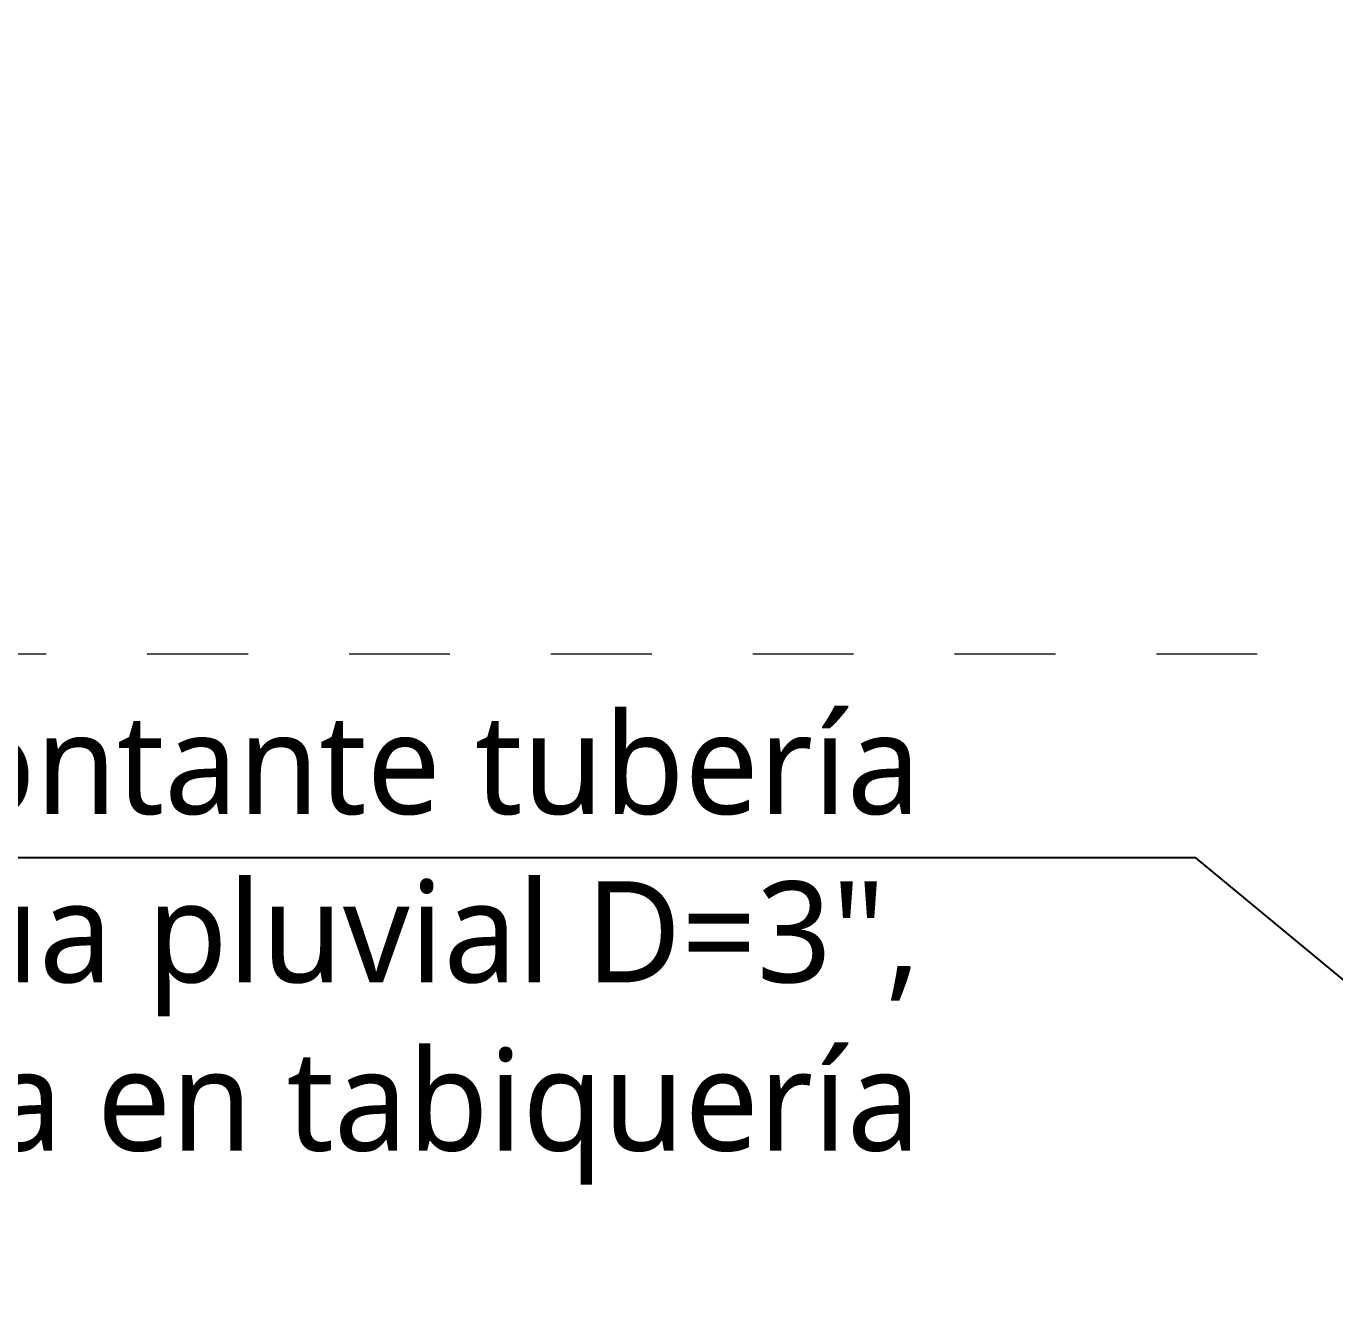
# Model space of a CAD drawing. Header units: millimetres. Extents: x 1 to 121, y 0 to 90.
# Drawn here: x 57.442 to 58.739, y 68.467 to 69.721 of the extents above; entities that cross this region are included whole.
import ezdxf
from ezdxf import colors
from ezdxf.entities.mleader import LeaderData, LeaderLine
from ezdxf.math import Vec2, Vec3

# ---------------------------------------------------------------- set-up
doc = ezdxf.new("R2010")
doc.units = ezdxf.units.MM
doc.linetypes.add('DASHED2', pattern=[0.375, 0.25, -0.125])
doc.linetypes.add('HIDDEN2', pattern=[0.1875, 0.125, -0.0625])
doc.layers.add('letras sr', color=7, linetype='Continuous', lineweight=5)
doc.layers.add('proyecciones', color=1, linetype='DASHED2', lineweight=5)
doc.layers.add('Mobiliario', color=7, linetype='Continuous', lineweight=0, true_color=0x7f7f7f)
doc.styles.add('Generales', font='trebuc.ttf', dxfattribs={"height": 0.1})

msp = doc.modelspace()

# ---------------------------------------------------------------- linework, layer by layer
at = {"lineweight": -3}
msp.add_lwpolyline([(56.4782, 70.1268, -0.245963), (62.3381, 68.47)], format="xyb", dxfattribs=at)
at = {"layer": 'Mobiliario', "linetype": 'Continuous', "lineweight": 0}
for points in [[(56.4629, 70.1998, -0.244734), (62.367, 68.5454, -0.244734)], [(56.4711, 70.1606, -0.245368), (62.3511, 68.5054, -0.245368)]]:
    msp.add_lwpolyline(points, format="xyb", dxfattribs=at)
at = {"layer": 'proyecciones', "linetype": 'HIDDEN2', "ltscale": 0.5}
msp.add_lwpolyline([(60.462, 67.8985), (60.462, 69.0985), (31.662, 69.0985), (31.662, 67.8985)], dxfattribs=at)

# ---------------------------------------------------------------- leaders
at = {"layer": 'letras sr'}
ml = msp.add_multileader_mtext('Standard', dxfattribs=at)
ml.set_content('{\\H0.86957x;Baja montante tubería \\Pde agua pluvial D=3", \\Pembebida en tabiquería}', color=256, style='Generales')
ml.set_leader_properties()
ml.build(insert=Vec2(0, 0))
ml.multileader.update_dxf_attribs({"text_right_attachment_type": 6, "dogleg_length": 0.36, "arrow_head_size": 0.1})
ctx = ml.context
ctx.base_point, ctx.char_height, ctx.arrow_head_size, ctx.landing_gap_size, ctx.plane_origin = Vec3(56.7712, 68.9687), 0.115, 0.1, 0.09, Vec3(59.5317, 69.2018)
ctx.right_attachment, ctx.text_align_type = 6, 2
notes = []
notes.append((ctx, [(1, (1, 1, 0), (58.601, 68.897), (-1, 0), 0.1826, [(0, [(59.2128, 68.3908)], 0, [])])]))
ctx.mtext.insert, ctx.mtext.rotation, ctx.mtext.alignment, ctx.mtext.flow_direction = Vec3(58.3284, 69.0403), 6.283185, 3, 5
for ctx, leaders in notes:
    for number, flags, end, landing, length, lines in leaders:
        leader = LeaderData()
        leader.index, (leader.has_last_leader_line, leader.has_dogleg_vector, leader.attachment_direction) = number, flags
        leader.last_leader_point, leader.dogleg_vector, leader.dogleg_length = Vec3(end), Vec3(landing), length
        for number, points, colour, breaks in lines:
            line = LeaderLine()
            line.index, line.vertices, line.color, line.breaks = number, Vec3.list(points), colors.encode_raw_color(colour), breaks
            leader.lines.append(line)
        ctx.leaders.append(leader)

doc.saveas('drawing.dxf')
